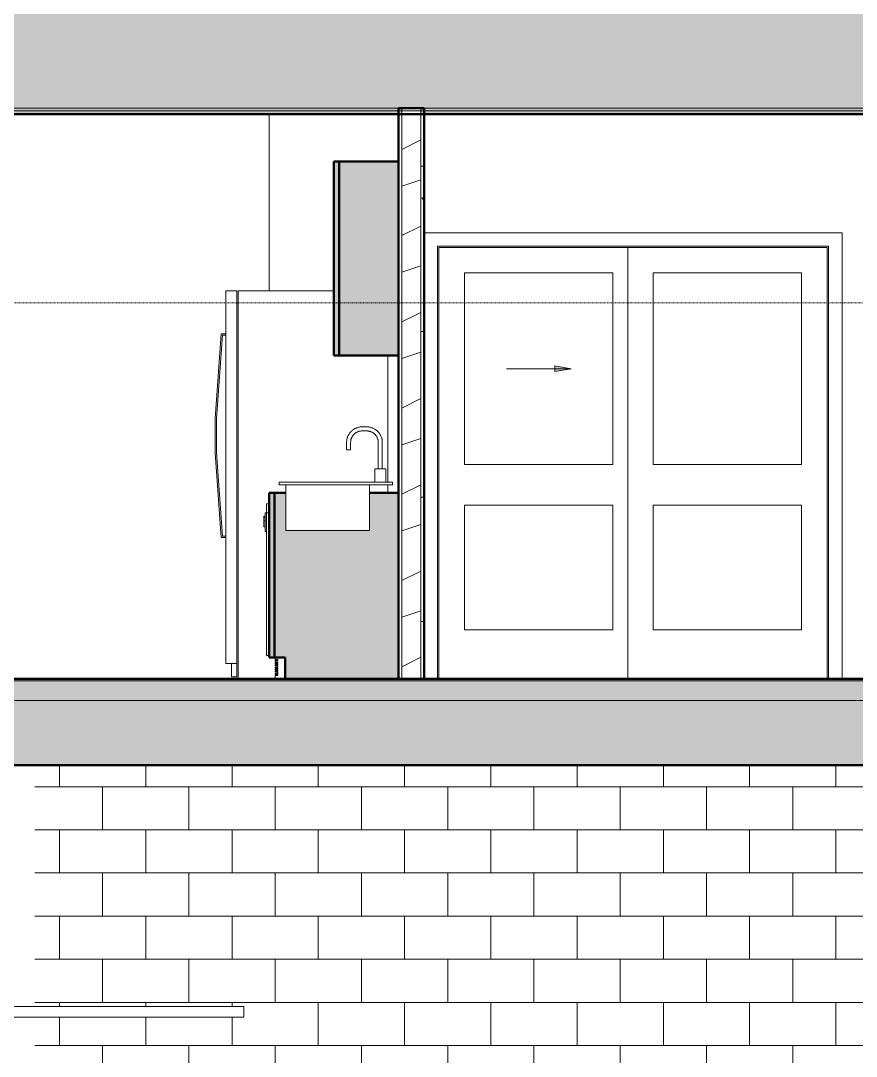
# Model space of a CAD drawing. Header units: inches. Extents: x -4168 to 1833, y -300 to 637.
# Drawn here: x -3751.6 to -3596.6, y 66 to 258.1 of the extents above; entities that cross this region are included whole.
import ezdxf

# ---------------------------------------------------------------- set-up
doc = ezdxf.new("R2010")
doc.units = ezdxf.units.IN
doc.header["$MEASUREMENT"] = 0
doc.linetypes.add('Aligning Line 1_8_', pattern=[0.25, 0.125, -0.125])
doc.linetypes.add('Grid Line 1_2_', pattern=[0.875, 0.5, -0.125, 0.125, -0.125])
for name, color, linetype, lineweight in [('0-1', 7, 'Continuous', 5), ('0-2', 7, 'Continuous', 13), ('A-DETL-GENF-1', 135, 'Continuous', 13), ('A-DETL-GENF-2', 55, 'Continuous', 9), ('A-DOOR-10', 31, 'Continuous', 50), ('A-DOOR-2', 135, 'Continuous', 13), ('A-DOOR-4', 250, 'Continuous', 9), ('A-DOOR-9', 90, 'Continuous', 13), ('A-DOOR-FRAM-1', 250, 'Continuous', 9), ('A-FLOR-1', 8, 'Continuous', 5), ('A-FLOR-2', 31, 'Continuous', 5), ('A-FLOR-3', 251, 'Continuous', 5), ('A-FLOR-7', 192, 'Continuous', 50), ('A-FLOR-LEVL-1', 51, 'Grid Line 1_2_', 9), ('A-FLOR-MCUT', 51, 'Continuous', 13), ('A-FLOR-PATT-1', 8, 'Continuous', 9), ('A-WALL-1', 10, 'Continuous', 50), ('A-WALL-2', 7, 'Continuous', 13), ('A-WALL-3', 135, 'Continuous', 13), ('A-WALL-PATT-1', 250, 'Continuous', 9), ('A-WALL-PATT-2', 253, 'Continuous', 9), ('A-WALL-PATT-3', 55, 'Continuous', 9), ('G-ANNO-SYMB', 111, 'Aligning Line 1_8_', 9), ('P-SANR-FIXT-1', 55, 'Continuous', 9), ('Q-CASE-2', 9, 'Continuous', 9), ('Q-CASE-3', 10, 'Continuous', 50), ('Q-SPCQ-1', 55, 'Continuous', 9)]:
    doc.layers.add(name, color=color, linetype=linetype, lineweight=lineweight)
pattern_1 = [(0, (-3769.654, 146.633), (30.72, 7.68), [1.267, -21.773, 1.267, -21.773, -122.88]), (0, (-3769.654, 146.633), (30.72, 7.68), [-46.08, 1.267, -44.813, 1.267, -21.773, -53.76]), (0, (-3769.654, 146.633), (30.72, 7.68), [-115.2, 1.267, -14.093, 1.267, -37.133]), (120, (-3758.134, 150.473), (-22.011075, 22.7643), [1.267, -21.773, 1.267, -21.773, -122.88]), (120, (-3758.134, 150.473), (-22.011075, 22.7643), [-46.08, 1.267, -44.813, 1.267, -21.773, -53.76]), (120, (-3758.134, 150.473), (-22.011075, 22.7643), [-115.2, 1.267, -14.093, 1.267, -37.133]), (240, (-3754.294, 165.833), (-8.708925, -30.4443), [1.267, -21.773, 1.267, -21.773, -122.88]), (240, (-3754.294, 165.833), (-8.708925, -30.4443), [-46.08, 1.267, -44.813, 1.267, -21.773, -53.76]), (240, (-3754.294, 165.833), (-8.708925, -30.4443), [-115.2, 1.267, -14.093, 1.267, -37.133])]

# ---------------------------------------------------------------- blocks, each defined once
blk = doc.blocks.new('FOLDING_SLIDING CLOSET - 72_ x 80_-1372823-BUILDING SECTION - NORTH_SOUTH THRU PARKING RAMP - LOOKING WEST')
at = {"layer": 'A-DETL-GENF-1'}
blk.add_hatch(color=256, dxfattribs=at).paths.add_polyline_path([(-3652.5, 325), (-3649.49, 325.53), (-3652.5, 326.06)], flags=0)
at = {"layer": 'A-DETL-GENF-2'}
for p, q in [((-3661.49, 325.53), (-3649.49, 325.53)), ((-3652.5, 326.06), (-3649.49, 325.53)), ((-3652.5, 325), (-3652.5, 326.06)), ((-3649.49, 325.53), (-3652.5, 325))]:
    blk.add_line(p, q, dxfattribs=at)
at = {"layer": 'A-DOOR-4'}
for p, q in [((-3599.24, 350.75), (-3676.74, 350.75)), ((-3599.24, 268), (-3599.24, 350.75)), ((-3674.24, 348.25), (-3674.24, 268)), ((-3674.24, 348.25), (-3601.74, 348.25)), ((-3601.99, 348), (-3638.99, 348)), ((-3638.99, 348), (-3638.99, 268)), ((-3601.99, 268), (-3601.99, 348)), ((-3601.74, 348.25), (-3601.74, 268)), ((-3669.24, 307.75), (-3669.24, 343.31)), ((-3669.24, 343.31), (-3641.74, 343.31)), ((-3641.74, 343.31), (-3641.74, 307.75)), ((-3634.24, 307.75), (-3634.24, 343.31)), ((-3634.24, 343.31), (-3606.74, 343.31)), ((-3606.74, 343.31), (-3606.74, 307.75)), ((-3641.74, 307.75), (-3669.24, 307.75)), ((-3606.74, 307.75), (-3634.24, 307.75)), ((-3669.24, 277.12), (-3669.24, 300.25)), ((-3669.24, 300.25), (-3641.74, 300.25)), ((-3641.74, 300.25), (-3641.74, 277.12)), ((-3634.24, 277.12), (-3634.24, 300.25)), ((-3634.24, 300.25), (-3606.74, 300.25)), ((-3606.74, 300.25), (-3606.74, 277.12)), ((-3641.74, 277.12), (-3669.24, 277.12)), ((-3606.74, 277.12), (-3634.24, 277.12))]:
    blk.add_line(p, q, dxfattribs=at)
at = {"layer": 'A-DOOR-FRAM-1'}
for p, q in [((-3673.99, 348), (-3673.99, 268)), ((-3673.99, 348), (-3601.99, 348)), ((-3601.99, 348), (-3601.99, 268))]:
    blk.add_line(p, q, dxfattribs=at)
blk = doc.blocks.new('Refrigerator_-_Side-by-Side_6047 - 36_ X 30_-V7-BUILDING SECTION - NORTH_SOUTH THRU PARKING RAMP - LOOKING WEST')
at = {"layer": 'Q-SPCQ-1'}
for p, q in [((-3713.49, 138.87), (-3713.49, 208)), ((-3713.49, 208), (-3711.49, 208)), ((-3711.49, 208), (-3711.49, 138.87)), ((-3711.24, 208), (-3711.24, 136)), ((-3693.49, 208), (-3711.24, 208)), ((-3714.39, 200), (-3715.49, 184.29)), ((-3713.49, 200), (-3714.39, 200)), ((-3715.24, 184.28), (-3714.16, 199.75)), ((-3714.16, 199.75), (-3713.49, 199.75)), ((-3683.49, 172.5), (-3683.49, 196)), ((-3715.49, 184.29), (-3715.49, 177.94)), ((-3715.24, 177.95), (-3715.24, 184.28)), ((-3715.49, 177.94), (-3714.39, 162.23)), ((-3714.16, 162.48), (-3715.24, 177.95)), ((-3683.49, 170.5), (-3683.49, 172)), ((-3714.39, 162.23), (-3713.49, 162.23)), ((-3713.49, 162.48), (-3714.16, 162.48)), ((-3713.49, 138.87), (-3711.49, 138.87)), ((-3712.49, 138.87), (-3712.49, 136.37)), ((-3711.49, 138.87), (-3712.49, 138.87)), ((-3711.49, 136.37), (-3711.49, 138.87)), ((-3712.49, 136.37), (-3711.49, 136.37))]:
    blk.add_line(p, q, dxfattribs=at)
blk = doc.blocks.new('OD_CW_Base Cabinet - OD_CW_Base Cabinet-2082503-BUILDING SECTION - NORTH_SOUTH THRU PARKING RAMP - LOOKING WEST')
at = {"layer": 'Q-CASE-2'}
for points in [[(-3705.49, 140), (-3704.49, 140), (-3704.49, 170.5), (-3705.49, 170.5), (-3705.49, 140.33)], [(-3702.49, 136), (-3681.49, 136), (-3681.49, 170.5), (-3686.87, 170.5), (-3686.87, 163.5), (-3702.37, 163.5), (-3702.37, 170.5), (-3704.49, 170.5), (-3704.49, 140), (-3702.49, 140), (-3702.49, 137.3)]]:
    blk.add_hatch(color=256, dxfattribs=at).paths.add_polyline_path(points, flags=0)
at = {"layer": 'Q-CASE-3'}
for p, q in [((-3705.49, 170.5), (-3705.49, 140)), ((-3704.49, 170.5), (-3705.49, 170.5)), ((-3704.49, 140), (-3704.49, 170.5)), ((-3704.49, 170.5), (-3704.49, 140)), ((-3702.37, 170.5), (-3704.49, 170.5)), ((-3681.49, 170.5), (-3686.87, 170.5)), ((-3681.49, 136), (-3681.49, 170.5)), ((-3705.49, 140), (-3704.49, 140)), ((-3704.49, 140), (-3702.49, 140)), ((-3702.49, 140), (-3702.49, 136)), ((-3702.49, 136), (-3681.49, 136))]:
    blk.add_line(p, q, dxfattribs=at)
blk = doc.blocks.new('Sink Kitchen-Single - 30_ x 21_-366345-BUILDING SECTION - NORTH_SOUTH THRU PARKING RAMP - LOOKING WEST')
at = {"layer": 'P-SANR-FIXT-1'}
for p, q in [((-3687.37, 182.75), (-3688.24, 182.75)), ((-3688.24, 182), (-3687.37, 182)), ((-3691.12, 179.87), (-3691.12, 178.5)), ((-3690.37, 178.5), (-3690.37, 179.87)), ((-3685.24, 179.87), (-3685.24, 175)), ((-3684.49, 175), (-3684.49, 179.87)), ((-3690.37, 178.5), (-3691.12, 178.5)), ((-3685.87, 175), (-3685.87, 172.5)), ((-3685.87, 175), (-3685.87, 172.5)), ((-3685.84, 175), (-3685.84, 175)), ((-3685.84, 175), (-3684.87, 175)), ((-3684.87, 175), (-3683.89, 175)), ((-3683.89, 175), (-3683.89, 175)), ((-3683.87, 172.5), (-3683.87, 175)), ((-3683.87, 172.5), (-3683.87, 175)), ((-3703.62, 172.5), (-3682.62, 172.5)), ((-3703.62, 172), (-3703.62, 172.5)), ((-3682.62, 172), (-3703.62, 172)), ((-3702.37, 172), (-3702.37, 163.5)), ((-3686.87, 163.5), (-3686.87, 172)), ((-3682.62, 172.5), (-3682.62, 172)), ((-3702.37, 163.5), (-3700.12, 163.5)), ((-3700.12, 163.5), (-3689.12, 163.5)), ((-3689.12, 163.5), (-3686.87, 163.5))]:
    blk.add_line(p, q, dxfattribs=at)
at = {"layer": 'P-SANR-FIXT-1', "flags": 128}
for points in [[(-3688.24, 182.75), (-3688.36, 182.75), (-3688.47, 182.74), (-3688.59, 182.73), (-3688.7, 182.71), (-3688.81, 182.69), (-3688.92, 182.67), (-3689.04, 182.64), (-3689.15, 182.6), (-3689.25, 182.57), (-3689.36, 182.52), (-3689.47, 182.48), (-3689.57, 182.43), (-3689.67, 182.37), (-3689.77, 182.31), (-3689.86, 182.25), (-3689.96, 182.18), (-3690.05, 182.11), (-3690.14, 182.04), (-3690.22, 181.96), (-3690.3, 181.88), (-3690.38, 181.79), (-3690.46, 181.71), (-3690.53, 181.62), (-3690.6, 181.52), (-3690.66, 181.43), (-3690.72, 181.33), (-3690.78, 181.23), (-3690.83, 181.13), (-3690.88, 181.02), (-3690.92, 180.92), (-3690.96, 180.81), (-3691, 180.7), (-3691.03, 180.59), (-3691.05, 180.48), (-3691.07, 180.36), (-3691.09, 180.25), (-3691.1, 180.14), (-3691.11, 180.02), (-3691.12, 179.91), (-3691.12, 179.87)], [(-3684.49, 179.87), (-3684.49, 179.99), (-3684.5, 180.1), (-3684.51, 180.22), (-3684.53, 180.33), (-3684.55, 180.45), (-3684.57, 180.56), (-3684.6, 180.67), (-3684.64, 180.78), (-3684.68, 180.89), (-3684.72, 180.99), (-3684.76, 181.1), (-3684.82, 181.2), (-3684.87, 181.3), (-3684.93, 181.4), (-3684.99, 181.5), (-3685.06, 181.59), (-3685.13, 181.68), (-3685.2, 181.77), (-3685.28, 181.86), (-3685.36, 181.94), (-3685.45, 182.02), (-3685.53, 182.09), (-3685.62, 182.16), (-3685.72, 182.23), (-3685.81, 182.29), (-3685.91, 182.35), (-3686.01, 182.41), (-3686.11, 182.46), (-3686.22, 182.51), (-3686.32, 182.55), (-3686.43, 182.59), (-3686.54, 182.63), (-3686.65, 182.66), (-3686.76, 182.69), (-3686.88, 182.71), (-3686.99, 182.73), (-3687.11, 182.74), (-3687.22, 182.75), (-3687.34, 182.75), (-3687.37, 182.75)], [(-3690.37, 179.87), (-3690.36, 179.96), (-3690.36, 180.04), (-3690.35, 180.13), (-3690.34, 180.21), (-3690.32, 180.3), (-3690.31, 180.38), (-3690.28, 180.46), (-3690.26, 180.54), (-3690.23, 180.62), (-3690.2, 180.7), (-3690.16, 180.78), (-3690.13, 180.86), (-3690.09, 180.93), (-3690.04, 181), (-3689.99, 181.07), (-3689.95, 181.14), (-3689.89, 181.21), (-3689.84, 181.28), (-3689.78, 181.34), (-3689.72, 181.4), (-3689.66, 181.46), (-3689.6, 181.51), (-3689.53, 181.57), (-3689.46, 181.62), (-3689.39, 181.66), (-3689.32, 181.71), (-3689.24, 181.75), (-3689.17, 181.79), (-3689.09, 181.82), (-3689.01, 181.86), (-3688.93, 181.88), (-3688.85, 181.91), (-3688.77, 181.93), (-3688.69, 181.95), (-3688.6, 181.97), (-3688.52, 181.98), (-3688.43, 181.99), (-3688.35, 182), (-3688.26, 182), (-3688.24, 182)], [(-3687.37, 182), (-3687.28, 182), (-3687.2, 181.99), (-3687.11, 181.98), (-3687.03, 181.97), (-3686.94, 181.96), (-3686.86, 181.94), (-3686.78, 181.92), (-3686.7, 181.89), (-3686.62, 181.86), (-3686.54, 181.83), (-3686.46, 181.8), (-3686.38, 181.76), (-3686.31, 181.72), (-3686.24, 181.68), (-3686.17, 181.63), (-3686.1, 181.58), (-3686.03, 181.53), (-3685.96, 181.47), (-3685.9, 181.42), (-3685.84, 181.36), (-3685.78, 181.29), (-3685.73, 181.23), (-3685.68, 181.16), (-3685.63, 181.09), (-3685.58, 181.02), (-3685.53, 180.95), (-3685.49, 180.88), (-3685.45, 180.8), (-3685.42, 180.72), (-3685.39, 180.65), (-3685.36, 180.57), (-3685.33, 180.48), (-3685.31, 180.4), (-3685.29, 180.32), (-3685.27, 180.24), (-3685.26, 180.15), (-3685.25, 180.07), (-3685.24, 179.98), (-3685.24, 179.9), (-3685.24, 179.87)]]:
    blk.add_lwpolyline(points, dxfattribs=at)
blk = doc.blocks.new('Dishwasher_15404 - 34_ counter-547918-BUILDING SECTION - NORTH_SOUTH THRU PARKING RAMP - LOOKING WEST')
at = {"layer": 'Q-SPCQ-1'}
for p, q in [((-3705.99, 168.5), (-3705.99, 166.79)), ((-3705.99, 168.5), (-3705.49, 168.5)), ((-3706.24, 166.18), (-3706.49, 166.18)), ((-3706.49, 165.96), (-3706.49, 166.18)), ((-3706.49, 165.35), (-3706.49, 165.94)), ((-3706.49, 165.94), (-3706.24, 165.94)), ((-3706.49, 164.21), (-3706.49, 165.35)), ((-3706.24, 165.35), (-3706.49, 165.35)), ((-3706.24, 164.06), (-3706.24, 166.79)), ((-3705.99, 166.79), (-3706.24, 166.79)), ((-3705.99, 166.79), (-3705.99, 140.33)), ((-3705.99, 166.79), (-3705.79, 166.79)), ((-3705.79, 166.79), (-3705.49, 166.79)), ((-3706.49, 164.21), (-3706.24, 164.21)), ((-3706.24, 163.35), (-3706.24, 164.06)), ((-3706.24, 163.35), (-3705.98, 163.35)), ((-3705.79, 140.33), (-3705.99, 140.33)), ((-3705.49, 140.33), (-3705.79, 140.33)), ((-3704.37, 139.94), (-3704.37, 140)), ((-3702.49, 139.94), (-3704.37, 139.94)), ((-3704.37, 139.94), (-3704.37, 139.59)), ((-3704.33, 139.59), (-3704.37, 139.59)), ((-3704.37, 139.59), (-3703.87, 139.59)), ((-3704.37, 139.39), (-3704.37, 139.2)), ((-3704.37, 139.39), (-3704.33, 139.39)), ((-3703.87, 139.39), (-3704.37, 139.39)), ((-3704.33, 139.2), (-3704.37, 139.2)), ((-3704.37, 139.2), (-3703.87, 139.2)), ((-3704.37, 139), (-3704.37, 138.8)), ((-3704.37, 139), (-3704.33, 139)), ((-3703.87, 139), (-3704.37, 139)), ((-3704.33, 138.8), (-3704.37, 138.8)), ((-3704.37, 138.8), (-3703.87, 138.8)), ((-3704.37, 138.61), (-3704.37, 138.41)), ((-3704.37, 138.61), (-3704.33, 138.61)), ((-3703.87, 138.61), (-3704.37, 138.61)), ((-3704.33, 138.41), (-3704.37, 138.41)), ((-3704.37, 138.41), (-3703.87, 138.41)), ((-3703.87, 139.59), (-3703.87, 139.39)), ((-3703.87, 139.2), (-3703.87, 139)), ((-3703.87, 138.8), (-3703.87, 138.61)), ((-3703.87, 138.41), (-3703.87, 138.21)), ((-3702.79, 139.94), (-3702.49, 139.94)), ((-3704.37, 138.21), (-3704.37, 138.02)), ((-3704.37, 138.21), (-3704.33, 138.21)), ((-3703.87, 138.21), (-3704.37, 138.21)), ((-3704.33, 138.02), (-3704.37, 138.02)), ((-3704.37, 138.02), (-3703.87, 138.02)), ((-3704.37, 137.82), (-3704.37, 137.62)), ((-3704.37, 137.82), (-3704.33, 137.82)), ((-3703.87, 137.82), (-3704.37, 137.82)), ((-3704.33, 137.62), (-3704.37, 137.62)), ((-3704.37, 137.62), (-3703.87, 137.62)), ((-3704.37, 137.43), (-3704.37, 137.23)), ((-3704.37, 137.43), (-3704.33, 137.43)), ((-3703.87, 137.43), (-3704.37, 137.43)), ((-3704.33, 137.23), (-3704.37, 137.23)), ((-3704.37, 137.23), (-3703.87, 137.23)), ((-3704.37, 137.03), (-3704.37, 136.84)), ((-3704.37, 137.03), (-3704.33, 137.03)), ((-3703.87, 137.03), (-3704.37, 137.03)), ((-3704.33, 136.84), (-3704.37, 136.84)), ((-3704.37, 136.84), (-3703.87, 136.84)), ((-3704.37, 136.64), (-3704.37, 136)), ((-3703.87, 136.64), (-3704.37, 136.64)), ((-3703.87, 138.02), (-3703.87, 137.82)), ((-3703.87, 137.62), (-3703.87, 137.43)), ((-3703.87, 137.23), (-3703.87, 137.03)), ((-3703.87, 136.84), (-3703.87, 136.64))]:
    blk.add_line(p, q, dxfattribs=at)
blk = doc.blocks.new('OD_CW_Upper Cabinet - OD_CW_Upper Cabinet-2082473-BUILDING SECTION - NORTH_SOUTH THRU PARKING RAMP - LOOKING WEST')
at = {"layer": 'Q-CASE-2'}
for points in [[(-3693.49, 196), (-3692.49, 196), (-3692.49, 232), (-3693.49, 232), (-3693.49, 206.07)], [(-3683.49, 196), (-3681.49, 196), (-3681.49, 232), (-3692.49, 232), (-3692.49, 196), (-3691.89, 196)]]:
    blk.add_hatch(color=256, dxfattribs=at).paths.add_polyline_path(points, flags=0)
at = {"layer": 'Q-CASE-3'}
for p, q in [((-3693.49, 232), (-3693.49, 196)), ((-3692.49, 232), (-3693.49, 232)), ((-3692.49, 196), (-3692.49, 232)), ((-3692.49, 232), (-3692.49, 196)), ((-3681.49, 232), (-3692.49, 232)), ((-3681.49, 196), (-3681.49, 232)), ((-3693.49, 196), (-3692.49, 196)), ((-3692.49, 196), (-3681.49, 196))]:
    blk.add_line(p, q, dxfattribs=at)
blk = doc.blocks.new('CTR - 1st Phase - Unit Layouts_rvt-1-BUILDING SECTION - NORTH_SOUTH THRU PARKING RAMP - LOOKING WEST')
at = {"layer": 'A-WALL-PATT-1'}
h = blk.add_hatch(dxfattribs=at)
h.set_pattern_fill('FP_1', color=256, style=0, pattern_type=2)
h.set_pattern_definition(pattern_1)
h.paths.add_polyline_path([(-3676.74, 136), (-3676.74, 240.75), (-3677.37, 240.75), (-3677.37, 136)], flags=0)
at = {"layer": 'A-WALL-PATT-2'}
h = blk.add_hatch(dxfattribs=at)
h.set_pattern_fill('FP_4', color=256, style=0, pattern_type=2)
h.set_pattern_definition([(216.87, (-3763.257, 162.627), (47.98094, 31.98709), [7.997, -71.971]), (206.565, (-3753.661, 157.829), (-15.9937, -15.99413), [17.881, -17.881]), (198.435, (-3753.661, 149.832), (-31.98674, -15.99388), [10.115, -40.461])])
h.paths.add_polyline_path([(-3677.37, 136), (-3677.37, 241.87), (-3680.87, 241.87), (-3680.87, 136)], flags=0)
at = {"layer": 'A-WALL-1'}
for p, q in [((-3676.74, 241.87), (-3681.49, 241.87)), ((-3681.49, 241.87), (-3681.49, 136)), ((-3676.74, 136), (-3676.74, 241.87)), ((-3681.49, 136), (-3676.74, 136))]:
    blk.add_line(p, q, dxfattribs=at)
at = {"layer": 'A-WALL-2'}
for p, q in [((-3680.87, 136), (-3680.87, 241.87)), ((-3677.37, 136), (-3677.37, 241.87))]:
    blk.add_line(p, q, dxfattribs=at)
at = {"layer": 'A-WALL-3'}
blk.add_line((-3705.49, 240.75), (-3705.49, 208), dxfattribs=at)
at = {"layer": '0-2'}
for name, p in [('OD_CW_Upper Cabinet - OD_CW_Upper Cabinet-2082473-BUILDING SECTION - NORTH_SOUTH THRU PARKING RAMP - LOOKING WEST', (0, 0)), ('FOLDING_SLIDING CLOSET - 72_ x 80_-1372823-BUILDING SECTION - NORTH_SOUTH THRU PARKING RAMP - LOOKING WEST', (0, -132)), ('Refrigerator_-_Side-by-Side_6047 - 36_ X 30_-V7-BUILDING SECTION - NORTH_SOUTH THRU PARKING RAMP - LOOKING WEST', (0, 0)), ('Sink Kitchen-Single - 30_ x 21_-366345-BUILDING SECTION - NORTH_SOUTH THRU PARKING RAMP - LOOKING WEST', (0, 0)), ('OD_CW_Base Cabinet - OD_CW_Base Cabinet-2082503-BUILDING SECTION - NORTH_SOUTH THRU PARKING RAMP - LOOKING WEST', (0, 0)), ('Dishwasher_15404 - 34_ counter-547918-BUILDING SECTION - NORTH_SOUTH THRU PARKING RAMP - LOOKING WEST', (0, 0))]:
    blk.add_blockref(name, p, dxfattribs=at)
blk = doc.blocks.new('CTR - 1st Phase -Stairs _ Elevators_rvt-1-BUILDING SECTION - NORTH_SOUTH THRU PARKING RAMP - LOOKING WEST')
at = {"layer": 'A-WALL-PATT-3'}
h = blk.add_hatch(dxfattribs=at)
h.set_pattern_fill('FP_17', color=256, style=0, pattern_type=2)
h.set_pattern_definition([(0, (-3208.374, -164), (0, 8), []), (90, (-3208.374, -164), (-8, 8), [8, -8])])
h.paths.add_polyline_path([(-3204.37, -128), (-3204.37, -126.95), (-3650.9, -59.95), (-3650.9, -128), (-3261.64, -128)], flags=0)
h.paths.add_polyline_path([(-3655.77, -128), (-3655.77, -59.22), (-3724.72, -48.87), (-3724.72, -48.76), (-3748.91, -47.07), (-3748.91, -128), (-3666.84, -128)], flags=0)
h.paths.add_polyline_path([(-3204.37, -114.82), (-3204.37, -16), (-3212.37, -16), (-3212.37, 120), (-3748.91, 120), (-3748.91, 75.25), (-3710.16, 75.25), (-3710.16, 73.25), (-3748.91, 73.25), (-3748.91, -35.04), (-3724.72, -36.73), (-3261.64, -106.23)], flags=0)
blk = doc.blocks.new('Door-Sectional_Model3502_Comcl_Amarr - one-1908623-BUILDING SECTION - NORTH_SOUTH THRU PARKING RAMP - LOOKING WEST')
at = {"layer": 'A-DOOR-2'}
blk.add_hatch(color=256, dxfattribs=at).paths.add_polyline_path([(-3818.82, 78), (-3818.47, 78.15), (-3818.32, 78.5), (-3818.47, 78.85), (-3818.82, 79), (-3819.18, 78.85), (-3819.32, 78.5), (-3819.18, 78.15), (-3818.89, 78.03)], flags=0)
at = {"layer": 'A-DOOR-9'}
h = blk.add_hatch(color=256, dxfattribs=at)
h.paths.add_polyline_path([(-3820.85, 42), (-3819.85, 42), (-3819.85, 43.25), (-3821.85, 43.25), (-3821.85, 42), (-3821.33, 42)], flags=0)
h.paths.add_polyline_path([(-3821.85, 62.12), (-3819.85, 62.12), (-3819.85, 66), (-3821.85, 66)], flags=0)
for points in [[(-3820.85, 43.25), (-3820.85, 62.12), (-3821.35, 62.12), (-3821.34, 43.25)], [(-3821.16, 19.25), (-3820.85, 19.25), (-3820.85, 40.75), (-3821.35, 40.75), (-3821.35, 19.25)], [(-3820.85, -4.75), (-3820.85, 16.75), (-3821.35, 16.75), (-3821.35, -4.75), (-3820.99, -4.75)], [(-3820.35, -26.13), (-3820.35, -7.25), (-3821.35, -7.25), (-3821.35, -26.13), (-3820.75, -26.13)]]:
    blk.add_hatch(color=256, dxfattribs=at).paths.add_polyline_path(points, flags=0)
h = blk.add_hatch(color=256, dxfattribs=at)
h.paths.add_polyline_path([(-3821.15, 18), (-3819.85, 18), (-3819.85, 19.25), (-3821.85, 19.25), (-3821.85, 18), (-3821.35, 18)], flags=0)
h.paths.add_polyline_path([(-3821.32, 40.75), (-3819.85, 40.75), (-3819.85, 42), (-3821.85, 42), (-3821.85, 40.75), (-3821.35, 40.75)], flags=0)
h = blk.add_hatch(color=256, dxfattribs=at)
h.paths.add_polyline_path([(-3821.85, -6), (-3819.85, -5.97), (-3819.85, -4.75), (-3821.85, -4.75), (-3821.85, -5.97)], flags=0)
h.paths.add_polyline_path([(-3821.85, 16.75), (-3819.85, 16.75), (-3819.85, 18), (-3821.85, 18), (-3821.85, 16.95)], flags=0)
h = blk.add_hatch(color=256, dxfattribs=at)
h.paths.add_polyline_path([(-3820.93, -30), (-3819.85, -29.96), (-3819.85, -26.13), (-3821.85, -26.13), (-3821.82, -29.94), (-3821.46, -29.96)], flags=0)
h.paths.add_polyline_path([(-3820.47, -7.25), (-3819.85, -7.25), (-3819.85, -6), (-3821.85, -6), (-3821.85, -7.25), (-3820.76, -7.25)], flags=0)
at = {"layer": 'A-DOOR-10'}
for p, q in [((-3819.85, 66), (-3821.85, 66)), ((-3821.85, 66), (-3821.85, 62.12)), ((-3819.85, 62.12), (-3819.85, 66)), ((-3821.85, 62.12), (-3819.85, 62.12)), ((-3820.85, 62.12), (-3821.35, 62.12)), ((-3821.35, 62.12), (-3821.35, 43.25)), ((-3820.85, 43.25), (-3820.85, 62.12)), ((-3819.85, 43.25), (-3821.85, 43.25)), ((-3821.85, 43.25), (-3821.85, 42)), ((-3821.35, 43.25), (-3820.85, 43.25)), ((-3819.85, 42), (-3819.85, 43.25)), ((-3821.85, 42), (-3819.85, 42)), ((-3819.85, 42), (-3821.85, 42)), ((-3821.85, 42), (-3821.85, 40.75)), ((-3821.85, 40.75), (-3819.85, 40.75)), ((-3820.85, 40.75), (-3821.35, 40.75)), ((-3821.35, 40.75), (-3821.35, 19.25)), ((-3820.85, 19.25), (-3820.85, 40.75)), ((-3819.85, 40.75), (-3819.85, 42)), ((-3819.85, 19.25), (-3821.85, 19.25)), ((-3821.85, 19.25), (-3821.85, 18)), ((-3821.35, 19.25), (-3820.85, 19.25)), ((-3819.85, 18), (-3819.85, 19.25)), ((-3821.85, 18), (-3819.85, 18)), ((-3819.85, 18), (-3821.85, 18)), ((-3821.85, 18), (-3821.85, 16.75)), ((-3819.85, 16.75), (-3819.85, 18)), ((-3821.85, 16.75), (-3819.85, 16.75)), ((-3820.85, 16.75), (-3821.35, 16.75)), ((-3821.35, 16.75), (-3821.35, -4.75)), ((-3820.85, -4.75), (-3820.85, 16.75)), ((-3819.85, -4.75), (-3821.85, -4.75)), ((-3821.85, -4.75), (-3821.85, -6)), ((-3821.35, -4.75), (-3820.85, -4.75)), ((-3819.85, -6), (-3819.85, -4.75)), ((-3821.85, -6), (-3819.85, -6)), ((-3819.85, -6), (-3821.85, -6)), ((-3821.85, -6), (-3821.85, -7.25)), ((-3821.85, -7.25), (-3819.85, -7.25)), ((-3820.35, -7.25), (-3821.35, -7.25)), ((-3821.35, -7.25), (-3821.35, -26.13)), ((-3820.35, -26.13), (-3820.35, -7.25)), ((-3819.85, -7.25), (-3819.85, -6)), ((-3819.85, -26.13), (-3821.85, -26.13)), ((-3821.85, -26.13), (-3821.85, -30)), ((-3821.35, -26.13), (-3820.35, -26.13)), ((-3819.85, -30), (-3819.85, -26.13)), ((-3821.85, -30), (-3819.85, -30))]:
    blk.add_line(p, q, dxfattribs=at)
for start, end in [(90, 270), (270, 90)]:
    blk.add_arc((-3818.82, 78.5), 0.5, start, end, dxfattribs=at)
at = {"layer": 'A-DOOR-2'}
for p, q in [((-3805.96, 75.25), (-3710.16, 75.25)), ((-3710.16, 75.25), (-3710.16, 73.25)), ((-3805.96, 73.25), (-3710.16, 73.25)), ((-3821.85, 62.12), (-3821.85, 43.25)), ((-3819.85, 43.25), (-3819.85, 62.12)), ((-3819.85, 33.9), (-3819.46, 59.91)), ((-3821.85, 40.75), (-3821.85, 19.25)), ((-3819.85, 19.25), (-3819.85, 40.75)), ((-3821.85, 33.92), (-3822.2, 10.59)), ((-3821.85, 16.75), (-3821.85, -4.75)), ((-3819.85, -4.75), (-3819.85, 16.75)), ((-3821.85, -7.25), (-3821.85, -26.13)), ((-3819.85, -26.13), (-3819.85, -7.25)), ((-3822.66, -19.75), (-3822.81, -29.87))]:
    blk.add_line(p, q, dxfattribs=at)
for centre, radius, start, end in [((-3818.82, 78.5), 3, 90, 270), ((-3818.82, 78.5), 3, 270, 90), ((-3818.82, 78.5), 2.13, 90, 270), ((-3818.82, 78.5), 2.13, 270, 90), ((-3805.96, 59.75), 15.5, 90, 156.1317), ((-3805.96, 59.75), 13.5, 90, 179.3049)]:
    blk.add_arc(centre, radius, start, end, dxfattribs=at)

msp = doc.modelspace()

# ---------------------------------------------------------------- hatches: boundary and pattern name
at = {"layer": 'A-FLOR-1'}
msp.add_hatch(color=256, dxfattribs=at).paths.add_polyline_path([(-3261.6379, 135.625), (-3204.3737, 135.625), (-3204.3737, 135.875), (-3852.4737, 135.875), (-3852.4737, 135.625), (-3265.5237, 135.625)], flags=0)
at = {"layer": 'A-FLOR-2'}
h = msp.add_hatch(color=256, dxfattribs=at)
h.paths.add_polyline_path([(-3857.9737, 241.875), (-3479.2237, 241.875), (-3479.2237, 265.875), (-3857.9737, 265.875), (-3857.9737, 251.9215)], flags=0)
h.paths.add_polyline_path([(-2070.6737, 241.875), (-2070.6737, 265.875), (-3407.6737, 265.875), (-3407.6737, 241.875), (-2076.1737, 241.875)], flags=0)
at = {"layer": 'A-FLOR-3'}
h = msp.add_hatch(color=256, dxfattribs=at)
h.paths.add_polyline_path([(-3026.3473, 241.375), (-2306.1265, 241.375), (-2306.1265, 241.875), (-3077.7737, 241.875), (-3077.7737, 241.375), (-3059.0344, 241.375)], flags=0)
h.paths.add_polyline_path([(-3850.4245, 241.375), (-3680.8661, 241.375), (-3680.8661, 241.875), (-3851.8487, 241.875), (-3851.8487, 241.375), (-3850.715, 241.375)], flags=0)
h.paths.add_polyline_path([(-2079.7841, 241.375), (-2076.7987, 241.375), (-2076.7987, 241.875), (-2267.4966, 241.875), (-2267.4966, 241.375), (-2113.5514, 241.375)], flags=0)
h.paths.add_polyline_path([(-3677.3661, 241.375), (-3551.3596, 241.375), (-3551.3596, 241.875), (-3677.3661, 241.875), (-3677.3661, 241.6409)], flags=0)
h.paths.add_polyline_path([(-3547.8596, 241.375), (-3482.7237, 241.3797), (-3482.7237, 241.875), (-3547.8596, 241.875), (-3547.8596, 241.4671)], flags=0)
h.paths.add_polyline_path([(-3407.6737, 241.375), (-3132.8667, 241.375), (-3132.9517, 241.875), (-3407.6737, 241.875)], flags=0)
at = {"layer": 'A-FLOR-PATT-1'}
h = msp.add_hatch(dxfattribs=at)
h.set_pattern_fill('FP_1', color=256, style=0, pattern_type=2)
h.set_pattern_definition(pattern_1)
h.paths.add_polyline_path([(-2440.6685, 240.75), (-2306.1265, 240.75), (-2306.1265, 241.375), (-3077.7737, 241.375), (-3077.7737, 240.75), (-2448.9361, 240.75)], flags=0)
h.paths.add_polyline_path([(-3482.7237, 240.75), (-3482.7237, 241.375), (-3547.8596, 241.375), (-3547.8596, 240.75), (-3483.9737, 240.75)], flags=0)
h.paths.add_polyline_path([(-3207.3237, 240.75), (-3132.7605, 240.75), (-3132.8667, 241.375), (-3407.6737, 241.375), (-3407.6737, 240.75), (-3208.7265, 240.75)], flags=0)
h.paths.add_polyline_path([(-3705.4911, 240.75), (-3680.8661, 240.75), (-3680.8661, 241.375), (-3851.8487, 241.375), (-3851.8487, 240.75), (-3711.2411, 240.75)], flags=0)
h.paths.add_polyline_path([(-3676.7411, 240.75), (-3551.3596, 240.75), (-3551.3596, 241.375), (-3677.3661, 241.375), (-3677.3661, 240.75)], flags=0)
h.paths.add_polyline_path([(-2267.4966, 240.75), (-2076.7987, 240.75), (-2076.7987, 241.375), (-2267.4966, 241.375), (-2267.4966, 240.8396)], flags=0)
h = msp.add_hatch(dxfattribs=at)
h.set_pattern_fill('FP_2', color=256, style=0, pattern_type=2)
h.set_pattern_definition([(0, (-3769.654, 146.633), (15.36, 3.84), [1.267, -10.253, 1.267, -10.253, -61.44]), (0, (-3769.654, 146.633), (15.36, 3.84), [-23.04, 1.267, -21.773, 1.267, -10.253, -26.88]), (0, (-3769.654, 146.633), (15.36, 3.84), [-57.6, 1.267, -6.413, 1.267, -17.933]), (120, (-3763.894, 148.553), (-11.005538, 11.38215), [1.267, -10.253, 1.267, -10.253, -61.44]), (120, (-3763.894, 148.553), (-11.005538, 11.38215), [-23.04, 1.267, -21.773, 1.267, -10.253, -26.88]), (120, (-3763.894, 148.553), (-11.005538, 11.38215), [-57.6, 1.267, -6.413, 1.267, -17.933]), (240, (-3761.974, 156.233), (-4.354462, -15.22215), [1.267, -10.253, 1.267, -10.253, -61.44]), (240, (-3761.974, 156.233), (-4.354462, -15.22215), [-23.04, 1.267, -21.773, 1.267, -10.253, -26.88]), (240, (-3761.974, 156.233), (-4.354462, -15.22215), [-57.6, 1.267, -6.413, 1.267, -17.933])])
h.paths.add_polyline_path([(-3666.8449, 132), (-3204.3737, 132), (-3204.3737, 135.625), (-3852.4737, 135.625), (-3852.4737, 132), (-3676.7411, 132)], flags=0)
h = msp.add_hatch(dxfattribs=at)
h.set_pattern_fill('FP_11', color=256, style=0, pattern_type=2)
h.set_pattern_definition([(50, (-3769.654, 146.633), (27.5427, -2.4099), [2.88, -31.68]), (355, (-3769.654, 146.633), (-5.3278, 28.8843), [2.304, -25.344]), (100.451, (-3767.36, 146.432), (22.2153, 26.4739), [2.448, -26.924]), (46.184, (-3769.654, 154.313), (40.9819, -6.3564), [4.32, -47.52]), (96.636, (-3766.24, 153.784), (35.8907, 37.4062), [3.671, -40.386]), (351.184, (-3769.654, 154.313), (35.891, 37.4062), [3.456, -38.016]), (21, (-3765.814, 152.393), (22.921, -15.4607), [2.88, -31.68]), (326, (-3765.814, 152.393), (9.3435, 27.8457), [2.304, -25.344]), (71.451, (-3763.904, 151.105), (32.2648, 12.3844), [2.448, -26.924]), (37.5, (-3769.654, 146.633), (0.46686, 12.7827), [1.267, -23.77, 1.267, -24.461, -25.44]), (37.5, (-3769.654, 146.633), (0.46686, 12.7827), [-50.765, 1.267, -24.173]), (7.5, (-3769.654, 146.633), (10.1016, 15.1451), [1.267, -13.402, 1.267, -23.194, -9.696]), (7.5, (-3769.654, 146.633), (10.1016, 15.1451), [-39.13, 1.267, -8.429]), (327.5, (-3778.217, 146.633), (20.49916, -0.86578), [1.267, -8.333, 1.267, -28.685, -39.744]), (327.5, (-3778.217, 146.633), (20.49916, -0.86578), [-39.552, 1.267, -38.477]), (317.5, (-3782.057, 146.633), (22.3948, 3.8443), [1.267, -11.213, 1.267, -18.624, -28.224]), (317.5, (-3782.057, 146.633), (22.3948, 3.8443), [-32.371, 1.267, -26.957])])
h.paths.add_polyline_path([(-3857.9737, 120), (-3204.3737, 120), (-3204.3737, 132), (-3857.9737, 132), (-3857.9737, 125.8395)], flags=0)

# ---------------------------------------------------------------- linework, layer by layer
at = {"layer": 'A-FLOR-7'}
for p, q in [((-3851.8487, 240.75), (-3479.2237, 240.75)), ((-3509.5863, 136), (-3851.8487, 136)), ((-3822.1987, 120), (-3204.3737, 120))]:
    msp.add_line(p, q, dxfattribs=at)
at = {"layer": 'A-FLOR-LEVL-1'}
msp.add_line((-4167.9645, 136), (-1814.099, 136), dxfattribs=at)
at = {"layer": 'A-FLOR-MCUT'}
for p, q in [((-3479.2237, 241.875), (-3851.8487, 241.875)), ((-3479.2237, 241.375), (-3851.8487, 241.375)), ((-2076.1737, 135.875), (-3852.4737, 135.875)), ((-2076.1737, 135.625), (-3852.4737, 135.625)), ((-3204.3737, 132), (-3857.9737, 132))]:
    msp.add_line(p, q, dxfattribs=at)
at = {"layer": 'G-ANNO-SYMB'}
msp.add_line((-1910.9479, 205.7608), (-4072.0519, 205.7608), dxfattribs=at)

# ---------------------------------------------------------------- block references
at = {"layer": '0-1'}
for name in ['CTR - 1st Phase - Unit Layouts_rvt-1-BUILDING SECTION - NORTH_SOUTH THRU PARKING RAMP - LOOKING WEST', 'CTR - 1st Phase -Stairs _ Elevators_rvt-1-BUILDING SECTION - NORTH_SOUTH THRU PARKING RAMP - LOOKING WEST']:
    msp.add_blockref(name, (0, 0), dxfattribs=at)
at = {"layer": 'A-DOOR-2'}
msp.add_blockref('Door-Sectional_Model3502_Comcl_Amarr - one-1908623-BUILDING SECTION - NORTH_SOUTH THRU PARKING RAMP - LOOKING WEST', (0, 0), dxfattribs=at)

doc.saveas('drawing.dxf')
